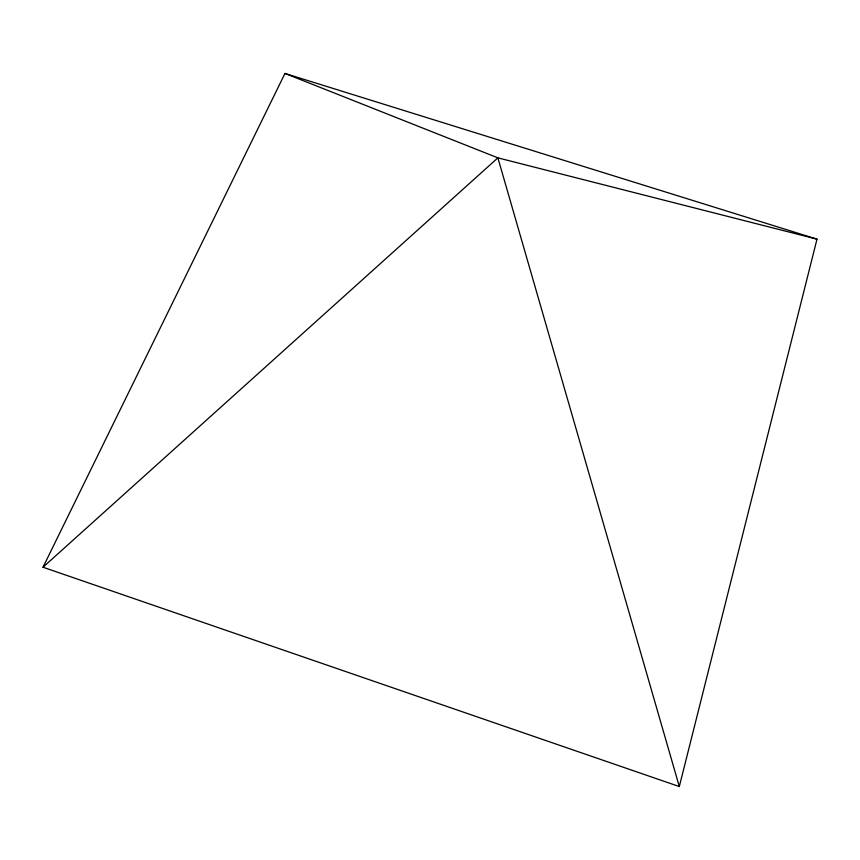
<?xml version="1.0" encoding="UTF-8"?>
<svg xmlns="http://www.w3.org/2000/svg" width="860" height="860" viewBox="0 0 860 860"><rect width="100%" height="100%" fill="white"/><g stroke="black" fill="none" stroke-linecap="round" stroke-linejoin="round"><path stroke-width="1.29" d="M679.314 786.556L817 239.155L284.972 73.444L43 567.224L679.314 786.556L497.886 157.853L284.972 73.444M43 567.224L497.886 157.853L817 239.155"/></g></svg>
